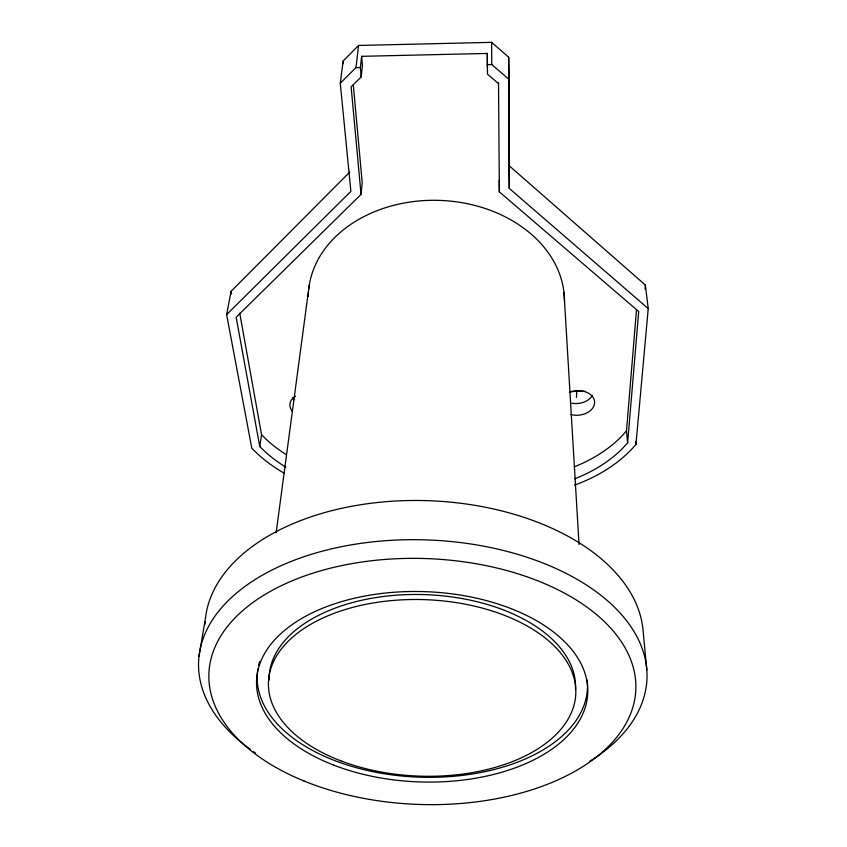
<?xml version="1.0" encoding="UTF-8"?>
<svg xmlns="http://www.w3.org/2000/svg" width="847" height="847" viewBox="0 0 847 847"><rect width="100%" height="100%" fill="white"/><g stroke="black" fill="none" stroke-linecap="round" stroke-linejoin="round"><path stroke-width="1.27" d="M576.468 397.497L576.754 391.388M574.869 478.735A139.3 100.952 -1.3 0 0 621.899 449.09L627.627 442.917L626.473 431.007L636.468 310.171M627.627 442.917L638.702 311.537L499.359 191.867L499.222 180.252M645.022 289.018L645.361 285.058L508.835 165.419L508.676 57.204L491.631 42.35L358.588 45.452L343.173 60.984L340.272 83.26L350.88 191.348L226.625 314.618L251.803 448.19A147.283 106.394 4.8 0 0 284.137 473.166M574.488 485.13A148.056 107.336 -1.3 0 0 635.949 444.453L648.23 308.594L645.361 285.058M285.873 467.163A138.559 100.062 4.8 0 1 265.937 452.499L259.754 446.517L236.165 317.244L361.034 194.397L362.209 182.804L353.305 84.764M361.034 194.397L351.124 86.87L361.171 76.95L362.431 65.717L361.637 56.326L487.311 53.435L487.449 66.638M361.171 76.95L360.367 67.516L361.637 56.326M340.272 83.26L355.973 67.612L358.588 45.452M276.133 532.784L309.219 285.365M259.754 446.517L261.554 434.723L239.733 313.231M199.013 656.15L205.482 618.035A219.309 131.677 2.1 0 1 426.729 500.641A219.309 131.677 2.1 0 1 643.148 631.364L646.812 669.871M226.625 314.618L231.104 291.294L349.695 172.121M626.473 431.007L620.798 437.179A138.135 100.931 -1.4 0 1 574.16 466.866M355.973 67.612L360.367 67.516M498.576 83.641L487.47 74.144L487.332 64.647L491.768 64.552L509.163 79.533L509.291 188.436L648.23 308.594M570.698 391.462L585.224 391.293M261.554 434.723L267.673 440.705A137.405 100.052 4.9 0 0 286.424 454.733M231.104 291.294L231.58 293.888M635.673 441.827L635.949 444.453M343.173 60.984L343.416 63.599M564.017 292.67L579.041 544.526M508.676 57.204L509.163 79.533M508.835 165.419L509.291 188.436M498.523 82.879L499.359 191.867M491.631 42.35L491.768 64.552M487.311 53.435L487.332 64.647M269.06 680.205A153.328 88.406 2.1 0 1 423.976 594.594A153.328 88.406 2.1 0 1 575.494 689.627M205.016 624.228A219.309 131.677 2.1 0 1 205.143 621.751M250.553 749.553A224.349 130.364 2.1 0 1 271.104 570.465A224.349 130.364 2.1 0 1 580.534 581.349A224.349 130.364 2.1 0 1 589.501 761.485M255.646 753.11A224.349 130.364 2.1 0 1 253.581 751.702M292.342 411.398A16.929 12.038 7.4 0 1 295.614 396.216M293.898 399.773A16.792 12.038 7.5 0 1 292.607 397.804M569.406 392.5A17.109 12.239 -4.1 0 1 594.594 401.965A17.109 12.239 -4.1 0 1 570.497 414.416M592.434 395.39A16.972 12.239 -4.2 0 1 571.863 403.193M308.276 296.471A128.141 98.919 2.1 0 1 308.499 291.527M308.732 289.06A128.141 98.919 2.1 0 1 441.901 200.485A128.141 98.919 2.1 0 1 564.483 301.363M587.183 680.046A165.229 95.319 2.1 0 1 419.53 777.165A165.229 95.319 2.1 0 1 257.954 668.738M258.674 665.17A165.229 95.319 2.1 0 1 259.627 661.613M340.96 760.902A153.773 88.279 2.1 0 0 575.748 694.572A153.773 88.279 2.1 0 0 349.684 608.22A153.773 88.279 2.1 0 0 340.96 760.902M333.845 765.169A165.705 95.171 2.1 0 0 587.67 694.551A165.705 95.171 2.1 0 0 344.994 600.639A165.705 95.171 2.1 0 0 333.845 765.169M304.147 781.061A213.613 122.984 2.1 0 0 635.462 694.487A213.613 122.984 2.1 0 0 327.482 568.951A213.613 122.984 2.1 0 0 304.147 781.061"/></g></svg>
